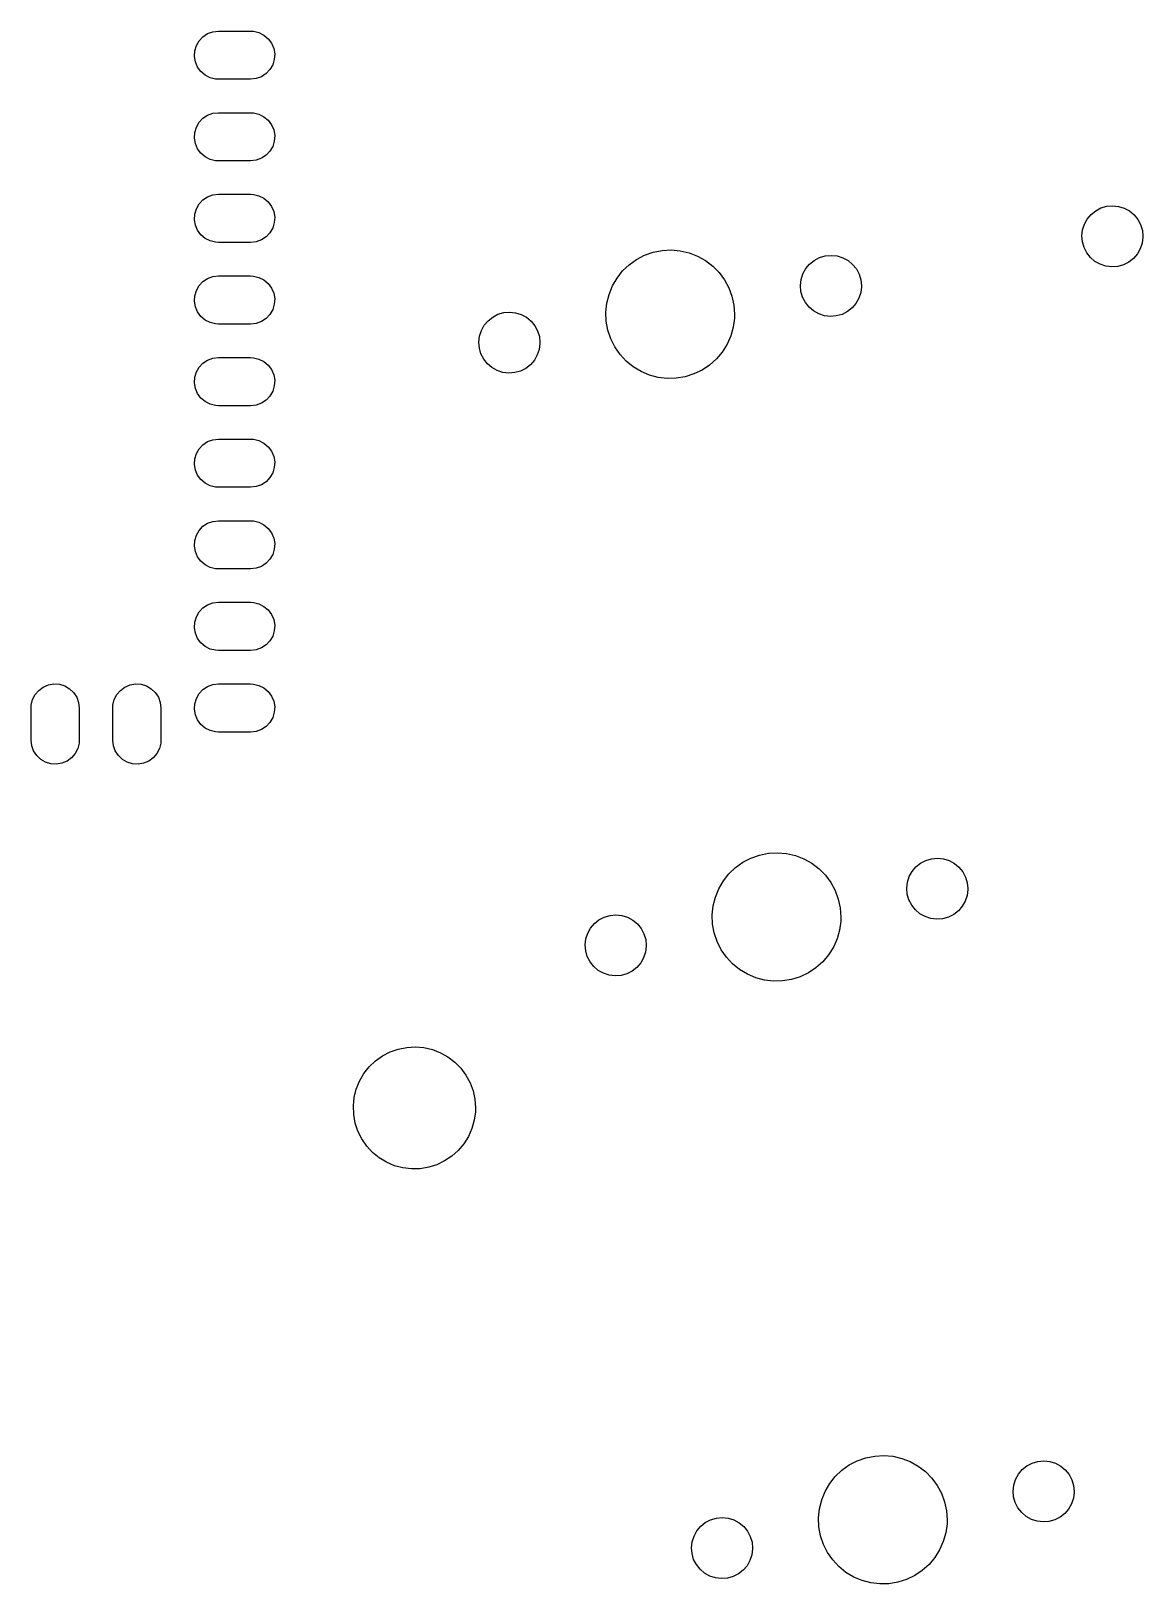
# Model space of a CAD drawing. Extents: x -68 to 324, y -171 to -29.
# Drawn here: x 168.92 to 203.51, y -102.19 to -53.86 of the extents above; entities that cross this region are included whole.
import ezdxf

# ---------------------------------------------------------------- set-up
doc = ezdxf.new("R2010")
doc.units = 0
doc.layers.add('BLACK', color=7, linetype='CONTINUOUS')

msp = doc.modelspace()

# ---------------------------------------------------------------- linework, layer by layer
at = {"layer": 'BLACK', "linetype": 'CONTINUOUS'}
for p, q in [((174.151, -54.1607), (174.271, -54.0346)), ((174.271, -54.0346), (174.416, -53.9394)), ((174.416, -53.9394), (174.579, -53.8801)), ((174.579, -53.8801), (174.752, -53.86)), ((174.752, -53.86), (175.752, -53.86)), ((175.752, -53.86), (175.845, -53.8658)), ((175.845, -53.8658), (176.013, -53.907)), ((176.013, -53.907), (176.168, -53.986)), ((176.168, -53.986), (176.301, -54.0985)), ((176.301, -54.0985), (176.403, -54.2384)), ((174.003, -54.6506), (174.014, -54.4772)), ((174.014, -54.4772), (174.064, -54.3109)), ((174.064, -54.3109), (174.151, -54.1607)), ((176.403, -54.2384), (176.471, -54.3982)), ((176.471, -54.3982), (176.501, -54.5694)), ((176.501, -54.5694), (176.49, -54.7428)), ((174.033, -54.8218), (174.003, -54.6506)), ((174.101, -54.9816), (174.033, -54.8218)), ((174.203, -55.1215), (174.101, -54.9816)), ((176.353, -55.0593), (176.233, -55.1854)), ((176.44, -54.9091), (176.353, -55.0593)), ((176.49, -54.7428), (176.44, -54.9091)), ((174.336, -55.234), (174.203, -55.1215)), ((174.491, -55.313), (174.336, -55.234)), ((174.659, -55.3542), (174.491, -55.313)), ((174.752, -55.36), (174.659, -55.3542)), ((175.752, -55.36), (174.752, -55.36)), ((175.925, -55.3399), (175.752, -55.36)), ((176.088, -55.2806), (175.925, -55.3399)), ((176.233, -55.1854), (176.088, -55.2806)), ((174.271, -56.5746), (174.416, -56.4794)), ((174.416, -56.4794), (174.579, -56.4201)), ((174.579, -56.4201), (174.752, -56.4)), ((174.752, -56.4), (175.752, -56.4)), ((175.752, -56.4), (175.845, -56.4058)), ((175.845, -56.4058), (176.013, -56.447)), ((176.013, -56.447), (176.168, -56.526)), ((176.168, -56.526), (176.301, -56.6385)), ((174.003, -57.1906), (174.014, -57.0172)), ((174.014, -57.0172), (174.064, -56.8509)), ((174.064, -56.8509), (174.151, -56.7007)), ((174.151, -56.7007), (174.271, -56.5746)), ((176.301, -56.6385), (176.403, -56.7784)), ((176.403, -56.7784), (176.471, -56.9382)), ((176.471, -56.9382), (176.501, -57.1094)), ((174.033, -57.3618), (174.003, -57.1906)), ((174.101, -57.5216), (174.033, -57.3618)), ((176.44, -57.4491), (176.353, -57.5993)), ((176.49, -57.2828), (176.44, -57.4491)), ((176.501, -57.1094), (176.49, -57.2828)), ((174.203, -57.6615), (174.101, -57.5216)), ((174.336, -57.774), (174.203, -57.6615)), ((174.491, -57.853), (174.336, -57.774)), ((174.659, -57.8942), (174.491, -57.853)), ((174.752, -57.9), (174.659, -57.8942)), ((175.752, -57.9), (174.752, -57.9)), ((175.925, -57.8799), (175.752, -57.9)), ((176.088, -57.8206), (175.925, -57.8799)), ((176.233, -57.7254), (176.088, -57.8206)), ((176.353, -57.5993), (176.233, -57.7254)), ((174.416, -59.0194), (174.579, -58.9601)), ((174.579, -58.9601), (174.752, -58.94)), ((174.752, -58.94), (175.752, -58.94)), ((175.752, -58.94), (175.845, -58.9458)), ((175.845, -58.9458), (176.013, -58.987)), ((174.014, -59.5572), (174.064, -59.3909)), ((174.064, -59.3909), (174.151, -59.2407)), ((174.151, -59.2407), (174.271, -59.1146)), ((174.271, -59.1146), (174.416, -59.0194)), ((176.013, -58.987), (176.168, -59.066)), ((176.168, -59.066), (176.301, -59.1785)), ((176.301, -59.1785), (176.403, -59.3184)), ((176.403, -59.3184), (176.471, -59.4782)), ((202.044, -59.4527), (202.208, -59.3668)), ((202.208, -59.3668), (202.386, -59.3145)), ((202.386, -59.3145), (202.571, -59.2977)), ((202.571, -59.2977), (202.755, -59.3171)), ((202.755, -59.3171), (202.932, -59.3719)), ((202.932, -59.3719), (203.096, -59.4601)), ((174.003, -59.7306), (174.014, -59.5572)), ((174.033, -59.9018), (174.003, -59.7306)), ((174.101, -60.0616), (174.033, -59.9018)), ((176.49, -59.8228), (176.44, -59.9891)), ((176.471, -59.4782), (176.501, -59.6494)), ((176.501, -59.6494), (176.49, -59.8228)), ((201.635, -60.0502), (201.691, -59.8734)), ((201.691, -59.8734), (201.78, -59.7109)), ((201.78, -59.7109), (201.9, -59.5689)), ((201.9, -59.5689), (202.044, -59.4527)), ((203.096, -59.4601), (203.238, -59.5783)), ((203.238, -59.5783), (203.356, -59.7219)), ((203.356, -59.7219), (203.443, -59.8856)), ((203.443, -59.8856), (203.496, -60.0631)), ((174.203, -60.2015), (174.101, -60.0616)), ((174.336, -60.314), (174.203, -60.2015)), ((174.491, -60.393), (174.336, -60.314)), ((174.659, -60.4342), (174.491, -60.393)), ((176.088, -60.3606), (175.925, -60.4199)), ((176.233, -60.2654), (176.088, -60.3606)), ((176.353, -60.1393), (176.233, -60.2654)), ((176.44, -59.9891), (176.353, -60.1393)), ((201.614, -60.2344), (201.635, -60.0502)), ((201.63, -60.4192), (201.614, -60.2344)), ((203.514, -60.2742), (203.491, -60.4581)), ((203.496, -60.0631), (203.514, -60.2477)), ((203.514, -60.2477), (203.514, -60.2742)), ((174.752, -60.44), (174.659, -60.4342)), ((175.752, -60.44), (174.752, -60.44)), ((175.925, -60.4199), (175.752, -60.44)), ((187.762, -60.9683), (188.012, -60.838)), ((188.012, -60.838), (188.279, -60.7444)), ((188.279, -60.7444), (188.556, -60.6893)), ((188.556, -60.6893), (188.838, -60.6738)), ((188.838, -60.6738), (189.119, -60.6982)), ((189.119, -60.6982), (189.395, -60.7619)), ((189.395, -60.7619), (189.658, -60.8639)), ((189.658, -60.8639), (189.905, -61.0019)), ((193.453, -60.9106), (193.631, -60.8582)), ((193.631, -60.8582), (193.816, -60.8414)), ((193.816, -60.8414), (194, -60.8608)), ((194, -60.8608), (194.177, -60.9156)), ((201.681, -60.5974), (201.63, -60.4192)), ((201.766, -60.7623), (201.681, -60.5974)), ((201.881, -60.9076), (201.766, -60.7623)), ((203.341, -60.7953), (203.219, -60.9356)), ((203.432, -60.6341), (203.341, -60.7953)), ((203.491, -60.4581), (203.432, -60.6341)), ((187.152, -61.5494), (187.327, -61.3275)), ((187.327, -61.3275), (187.532, -61.1325)), ((187.532, -61.1325), (187.762, -60.9683)), ((189.905, -61.0019), (190.129, -61.1733)), ((190.129, -61.1733), (190.327, -61.3746)), ((190.327, -61.3746), (190.495, -61.6019)), ((192.936, -61.4172), (193.025, -61.2547)), ((193.025, -61.2547), (193.145, -61.1126)), ((193.145, -61.1126), (193.289, -60.9965)), ((193.289, -60.9965), (193.453, -60.9106)), ((194.177, -60.9156), (194.341, -61.0038)), ((194.341, -61.0038), (194.483, -61.122)), ((194.483, -61.122), (194.601, -61.2657)), ((194.601, -61.2657), (194.688, -61.4294)), ((202.022, -61.0278), (201.881, -60.9076)), ((202.184, -61.1182), (202.022, -61.0278)), ((202.36, -61.1755), (202.184, -61.1182)), ((202.544, -61.1975), (202.36, -61.1755)), ((202.729, -61.1832), (202.544, -61.1975)), ((202.908, -61.1334), (202.729, -61.1832)), ((203.073, -61.0498), (202.908, -61.1334)), ((203.219, -60.9356), (203.073, -61.0498)), ((174.064, -61.9309), (174.151, -61.7807)), ((174.151, -61.7807), (174.271, -61.6546)), ((174.271, -61.6546), (174.416, -61.5594)), ((174.416, -61.5594), (174.579, -61.5001)), ((174.579, -61.5001), (174.752, -61.48)), ((174.752, -61.48), (175.752, -61.48)), ((175.752, -61.48), (175.845, -61.4858)), ((175.845, -61.4858), (176.013, -61.527)), ((176.013, -61.527), (176.168, -61.606)), ((176.168, -61.606), (176.301, -61.7185)), ((176.301, -61.7185), (176.403, -61.8584)), ((176.403, -61.8584), (176.471, -62.0182)), ((186.904, -62.0555), (187.01, -61.7937)), ((187.01, -61.7937), (187.152, -61.5494)), ((190.495, -61.6019), (190.629, -61.8505)), ((190.629, -61.8505), (190.727, -62.1155)), ((192.859, -61.7781), (192.88, -61.5939)), ((192.875, -61.9629), (192.859, -61.7781)), ((192.88, -61.5939), (192.936, -61.4172)), ((194.688, -61.4294), (194.741, -61.6069)), ((194.759, -61.8179), (194.736, -62.0019)), ((194.741, -61.6069), (194.759, -61.7914)), ((194.759, -61.7914), (194.759, -61.8179)), ((174.003, -62.2706), (174.014, -62.0972)), ((174.033, -62.4418), (174.003, -62.2706)), ((174.014, -62.0972), (174.064, -61.9309)), ((176.471, -62.0182), (176.501, -62.1894)), ((176.501, -62.1894), (176.49, -62.3628)), ((186.807, -62.6107), (186.836, -62.3297)), ((186.836, -62.3297), (186.904, -62.0555)), ((190.727, -62.1155), (190.787, -62.3917)), ((192.926, -62.1411), (192.875, -61.9629)), ((193.011, -62.306), (192.926, -62.1411)), ((193.126, -62.4513), (193.011, -62.306)), ((194.586, -62.339), (194.464, -62.4794)), ((194.677, -62.1778), (194.586, -62.339)), ((194.736, -62.0019), (194.677, -62.1778)), ((174.101, -62.6016), (174.033, -62.4418)), ((174.203, -62.7415), (174.101, -62.6016)), ((174.336, -62.854), (174.203, -62.7415)), ((176.233, -62.8054), (176.088, -62.9006)), ((176.353, -62.6793), (176.233, -62.8054)), ((176.44, -62.5291), (176.353, -62.6793)), ((176.49, -62.3628), (176.44, -62.5291)), ((183.139, -62.8769), (183.284, -62.7607)), ((183.284, -62.7607), (183.448, -62.6748)), ((183.448, -62.6748), (183.626, -62.6225)), ((183.626, -62.6225), (183.81, -62.6057)), ((183.81, -62.6057), (183.995, -62.6251)), ((183.995, -62.6251), (184.172, -62.6799)), ((184.172, -62.6799), (184.335, -62.7681)), ((184.335, -62.7681), (184.478, -62.8863)), ((186.819, -62.893), (186.807, -62.6107)), ((190.803, -62.7991), (190.765, -63.0791)), ((190.787, -62.3917), (190.807, -62.6735)), ((190.807, -62.6735), (190.803, -62.7991)), ((193.267, -62.5715), (193.126, -62.4513)), ((193.429, -62.6619), (193.267, -62.5715)), ((193.605, -62.7192), (193.429, -62.6619)), ((193.789, -62.7412), (193.605, -62.7192)), ((193.974, -62.727), (193.789, -62.7412)), ((194.153, -62.6771), (193.974, -62.727)), ((194.318, -62.5935), (194.153, -62.6771)), ((194.464, -62.4794), (194.318, -62.5935)), ((174.491, -62.933), (174.336, -62.854)), ((174.659, -62.9742), (174.491, -62.933)), ((174.752, -62.98), (174.659, -62.9742)), ((175.752, -62.98), (174.752, -62.98)), ((175.925, -62.9599), (175.752, -62.98)), ((176.088, -62.9006), (175.925, -62.9599)), ((182.874, -63.3581), (182.931, -63.1814)), ((182.931, -63.1814), (183.02, -63.0189)), ((183.02, -63.0189), (183.139, -62.8769)), ((184.478, -62.8863), (184.595, -63.0299)), ((184.595, -63.0299), (184.682, -63.1936)), ((184.682, -63.1936), (184.736, -63.3711)), ((186.869, -63.1709), (186.819, -62.893)), ((186.959, -63.4389), (186.869, -63.1709)), ((190.765, -63.0791), (190.688, -63.351)), ((182.854, -63.5424), (182.874, -63.3581)), ((182.869, -63.7272), (182.854, -63.5424)), ((182.92, -63.9054), (182.869, -63.7272)), ((184.73, -63.7661), (184.672, -63.9421)), ((184.753, -63.5822), (184.73, -63.7661)), ((184.736, -63.3711), (184.754, -63.5557)), ((184.754, -63.5557), (184.753, -63.5822)), ((187.085, -63.6916), (186.959, -63.4389)), ((187.246, -63.924), (187.085, -63.6916)), ((190.574, -63.6094), (190.425, -63.8491)), ((190.688, -63.351), (190.574, -63.6094)), ((174.151, -64.3207), (174.271, -64.1946)), ((174.271, -64.1946), (174.416, -64.0994)), ((174.416, -64.0994), (174.579, -64.0401)), ((174.579, -64.0401), (174.752, -64.02)), ((174.752, -64.02), (175.752, -64.02)), ((175.752, -64.02), (175.845, -64.0258)), ((175.845, -64.0258), (176.013, -64.067)), ((176.013, -64.067), (176.168, -64.146)), ((176.168, -64.146), (176.301, -64.2585)), ((176.301, -64.2585), (176.403, -64.3984)), ((183.005, -64.0703), (182.92, -63.9054)), ((183.12, -64.2156), (183.005, -64.0703)), ((183.262, -64.3358), (183.12, -64.2156)), ((184.459, -64.2436), (184.313, -64.3578)), ((184.58, -64.1033), (184.459, -64.2436)), ((184.672, -63.9421), (184.58, -64.1033)), ((187.437, -64.1315), (187.246, -63.924)), ((187.656, -64.3098), (187.437, -64.1315)), ((190.032, -64.2538), (189.797, -64.4108)), ((190.243, -64.0654), (190.032, -64.2538)), ((190.425, -63.8491), (190.243, -64.0654)), ((174.003, -64.8106), (174.014, -64.6372)), ((174.014, -64.6372), (174.064, -64.4709)), ((174.064, -64.4709), (174.151, -64.3207)), ((176.403, -64.3984), (176.471, -64.5582)), ((176.471, -64.5582), (176.501, -64.7294)), ((176.501, -64.7294), (176.49, -64.9028)), ((183.423, -64.4262), (183.262, -64.3358)), ((183.6, -64.4835), (183.423, -64.4262)), ((183.784, -64.5055), (183.6, -64.4835)), ((183.969, -64.4912), (183.784, -64.5055)), ((184.147, -64.4414), (183.969, -64.4912)), ((184.313, -64.3578), (184.147, -64.4414)), ((187.899, -64.4555), (187.656, -64.3098)), ((188.159, -64.5657), (187.899, -64.4555)), ((188.432, -64.6381), (188.159, -64.5657)), ((188.712, -64.6713), (188.432, -64.6381)), ((188.995, -64.6647), (188.712, -64.6713)), ((189.273, -64.6183), (188.995, -64.6647)), ((189.543, -64.5331), (189.273, -64.6183)), ((189.797, -64.4108), (189.543, -64.5331)), ((174.033, -64.9818), (174.003, -64.8106)), ((174.101, -65.1416), (174.033, -64.9818)), ((174.203, -65.2815), (174.101, -65.1416)), ((176.353, -65.2193), (176.233, -65.3454)), ((176.44, -65.0691), (176.353, -65.2193)), ((176.49, -64.9028), (176.44, -65.0691)), ((174.336, -65.394), (174.203, -65.2815)), ((174.491, -65.473), (174.336, -65.394)), ((174.659, -65.5142), (174.491, -65.473)), ((174.752, -65.52), (174.659, -65.5142)), ((175.752, -65.52), (174.752, -65.52)), ((175.925, -65.4999), (175.752, -65.52)), ((176.088, -65.4406), (175.925, -65.4999)), ((176.233, -65.3454), (176.088, -65.4406)), ((174.271, -66.7346), (174.416, -66.6394)), ((174.416, -66.6394), (174.579, -66.5801)), ((174.579, -66.5801), (174.752, -66.56)), ((174.752, -66.56), (175.752, -66.56)), ((175.752, -66.56), (175.845, -66.5658)), ((175.845, -66.5658), (176.013, -66.607)), ((176.013, -66.607), (176.168, -66.686)), ((176.168, -66.686), (176.301, -66.7985)), ((174.003, -67.3506), (174.014, -67.1772)), ((174.014, -67.1772), (174.064, -67.0109)), ((174.064, -67.0109), (174.151, -66.8607)), ((174.151, -66.8607), (174.271, -66.7346)), ((176.301, -66.7985), (176.403, -66.9384)), ((176.403, -66.9384), (176.471, -67.0982)), ((176.471, -67.0982), (176.501, -67.2694)), ((174.033, -67.5218), (174.003, -67.3506)), ((174.101, -67.6816), (174.033, -67.5218)), ((176.44, -67.6091), (176.353, -67.7593)), ((176.49, -67.4428), (176.44, -67.6091)), ((176.501, -67.2694), (176.49, -67.4428)), ((174.203, -67.8215), (174.101, -67.6816)), ((174.336, -67.934), (174.203, -67.8215)), ((174.491, -68.013), (174.336, -67.934)), ((174.659, -68.0542), (174.491, -68.013)), ((174.752, -68.06), (174.659, -68.0542)), ((175.752, -68.06), (174.752, -68.06)), ((175.925, -68.0399), (175.752, -68.06)), ((176.088, -67.9806), (175.925, -68.0399)), ((176.233, -67.8854), (176.088, -67.9806)), ((176.353, -67.7593), (176.233, -67.8854)), ((174.579, -69.1201), (174.752, -69.1)), ((174.752, -69.1), (175.752, -69.1)), ((175.752, -69.1), (175.845, -69.1058)), ((175.845, -69.1058), (176.013, -69.147)), ((174.014, -69.7172), (174.064, -69.5509)), ((174.064, -69.5509), (174.151, -69.4007)), ((174.151, -69.4007), (174.271, -69.2746)), ((174.271, -69.2746), (174.416, -69.1794)), ((174.416, -69.1794), (174.579, -69.1201)), ((176.013, -69.147), (176.168, -69.226)), ((176.168, -69.226), (176.301, -69.3385)), ((176.301, -69.3385), (176.403, -69.4784)), ((176.403, -69.4784), (176.471, -69.6382)), ((174.003, -69.8906), (174.014, -69.7172)), ((174.033, -70.0618), (174.003, -69.8906)), ((174.101, -70.2216), (174.033, -70.0618)), ((176.49, -69.9828), (176.44, -70.1491)), ((176.471, -69.6382), (176.501, -69.8094)), ((176.501, -69.8094), (176.49, -69.9828)), ((174.203, -70.3615), (174.101, -70.2216)), ((174.336, -70.474), (174.203, -70.3615)), ((174.491, -70.553), (174.336, -70.474)), ((174.659, -70.5942), (174.491, -70.553)), ((176.088, -70.5206), (175.925, -70.5799)), ((176.233, -70.4254), (176.088, -70.5206)), ((176.353, -70.2993), (176.233, -70.4254)), ((176.44, -70.1491), (176.353, -70.2993)), ((174.752, -70.6), (174.659, -70.5942)), ((175.752, -70.6), (174.752, -70.6)), ((175.925, -70.5799), (175.752, -70.6)), ((174.064, -72.0909), (174.151, -71.9407)), ((174.151, -71.9407), (174.271, -71.8146)), ((174.271, -71.8146), (174.416, -71.7194)), ((174.416, -71.7194), (174.579, -71.6601)), ((174.579, -71.6601), (174.752, -71.64)), ((174.752, -71.64), (175.752, -71.64)), ((175.752, -71.64), (175.845, -71.6458)), ((175.845, -71.6458), (176.013, -71.687)), ((176.013, -71.687), (176.168, -71.766)), ((176.168, -71.766), (176.301, -71.8785)), ((176.301, -71.8785), (176.403, -72.0184)), ((174.003, -72.4306), (174.014, -72.2572)), ((174.033, -72.6018), (174.003, -72.4306)), ((174.014, -72.2572), (174.064, -72.0909)), ((176.403, -72.0184), (176.471, -72.1782)), ((176.471, -72.1782), (176.501, -72.3494)), ((176.501, -72.3494), (176.49, -72.5228)), ((174.101, -72.7616), (174.033, -72.6018)), ((174.203, -72.9015), (174.101, -72.7616)), ((174.336, -73.014), (174.203, -72.9015)), ((176.233, -72.9654), (176.088, -73.0606)), ((176.353, -72.8393), (176.233, -72.9654)), ((176.44, -72.6891), (176.353, -72.8393)), ((176.49, -72.5228), (176.44, -72.6891)), ((174.491, -73.093), (174.336, -73.014)), ((174.659, -73.1342), (174.491, -73.093)), ((174.752, -73.14), (174.659, -73.1342)), ((175.752, -73.14), (174.752, -73.14)), ((175.925, -73.1199), (175.752, -73.14)), ((176.088, -73.0606), (175.925, -73.1199)), ((169.048, -74.5139), (169.161, -74.3815)), ((169.161, -74.3815), (169.3, -74.2785)), ((169.3, -74.2785), (169.46, -74.2105)), ((169.46, -74.2105), (169.631, -74.1811)), ((169.631, -74.1811), (169.805, -74.1919)), ((169.805, -74.1919), (169.971, -74.2422)), ((169.971, -74.2422), (170.121, -74.3295)), ((170.121, -74.3295), (170.247, -74.4489)), ((171.588, -74.5139), (171.701, -74.3815)), ((171.701, -74.3815), (171.84, -74.2785)), ((171.84, -74.2785), (172, -74.2105)), ((172, -74.2105), (172.171, -74.1811)), ((172.171, -74.1811), (172.345, -74.1919)), ((172.345, -74.1919), (172.511, -74.2422)), ((172.511, -74.2422), (172.661, -74.3295)), ((172.661, -74.3295), (172.787, -74.4489)), ((174.151, -74.4807), (174.271, -74.3546)), ((174.271, -74.3546), (174.416, -74.2594)), ((174.416, -74.2594), (174.579, -74.2001)), ((174.579, -74.2001), (174.752, -74.18)), ((174.752, -74.18), (175.752, -74.18)), ((175.752, -74.18), (175.845, -74.1858)), ((175.845, -74.1858), (176.013, -74.227)), ((176.013, -74.227), (176.168, -74.306)), ((176.168, -74.306), (176.301, -74.4185)), ((176.301, -74.4185), (176.403, -74.5584)), ((168.922, -74.93), (168.928, -74.8373)), ((168.928, -74.8373), (168.969, -74.6686)), ((168.969, -74.6686), (169.048, -74.5139)), ((170.247, -74.4489), (170.343, -74.5942)), ((170.343, -74.5942), (170.402, -74.7575)), ((170.402, -74.7575), (170.422, -74.93)), ((171.462, -74.93), (171.468, -74.8373)), ((171.468, -74.8373), (171.509, -74.6686)), ((171.509, -74.6686), (171.588, -74.5139)), ((172.787, -74.4489), (172.883, -74.5942)), ((172.883, -74.5942), (172.942, -74.7575)), ((172.942, -74.7575), (172.962, -74.93)), ((174.003, -74.9706), (174.014, -74.7972)), ((174.014, -74.7972), (174.064, -74.6309)), ((174.064, -74.6309), (174.151, -74.4807)), ((176.403, -74.5584), (176.471, -74.7182)), ((176.471, -74.7182), (176.501, -74.8894)), ((176.501, -74.8894), (176.49, -75.0628)), ((168.922, -75.93), (168.922, -74.93)), ((170.422, -74.93), (170.422, -75.93)), ((171.462, -75.93), (171.462, -74.93)), ((172.962, -74.93), (172.962, -75.93)), ((174.033, -75.1418), (174.003, -74.9706)), ((174.101, -75.3016), (174.033, -75.1418)), ((174.203, -75.4415), (174.101, -75.3016)), ((176.353, -75.3793), (176.233, -75.5054)), ((176.44, -75.2291), (176.353, -75.3793)), ((176.49, -75.0628), (176.44, -75.2291)), ((174.336, -75.554), (174.203, -75.4415)), ((174.491, -75.633), (174.336, -75.554)), ((174.659, -75.6742), (174.491, -75.633)), ((174.752, -75.68), (174.659, -75.6742)), ((175.752, -75.68), (174.752, -75.68)), ((175.925, -75.6599), (175.752, -75.68)), ((176.088, -75.6006), (175.925, -75.6599)), ((176.233, -75.5054), (176.088, -75.6006)), ((168.942, -76.1025), (168.922, -75.93)), ((169.001, -76.2658), (168.942, -76.1025)), ((169.097, -76.4111), (169.001, -76.2658)), ((170.296, -76.3461), (170.183, -76.4785)), ((170.375, -76.1914), (170.296, -76.3461)), ((170.416, -76.0227), (170.375, -76.1914)), ((170.422, -75.93), (170.416, -76.0227)), ((171.482, -76.1025), (171.462, -75.93)), ((171.541, -76.2658), (171.482, -76.1025)), ((171.637, -76.4111), (171.541, -76.2658)), ((172.836, -76.3461), (172.723, -76.4785)), ((172.915, -76.1914), (172.836, -76.3461)), ((172.956, -76.0227), (172.915, -76.1914)), ((172.962, -75.93), (172.956, -76.0227)), ((169.223, -76.5305), (169.097, -76.4111)), ((169.373, -76.6178), (169.223, -76.5305)), ((169.539, -76.6681), (169.373, -76.6178)), ((169.713, -76.6789), (169.539, -76.6681)), ((169.884, -76.6495), (169.713, -76.6789)), ((170.044, -76.5815), (169.884, -76.6495)), ((170.183, -76.4785), (170.044, -76.5815)), ((171.763, -76.5305), (171.637, -76.4111)), ((171.913, -76.6178), (171.763, -76.5305)), ((172.079, -76.6681), (171.913, -76.6178)), ((172.253, -76.6789), (172.079, -76.6681)), ((172.424, -76.6495), (172.253, -76.6789)), ((172.584, -76.5815), (172.424, -76.6495)), ((172.723, -76.4785), (172.584, -76.5815)), ((190.84, -79.8931), (191.07, -79.7288)), ((191.07, -79.7288), (191.32, -79.5986)), ((191.32, -79.5986), (191.587, -79.505)), ((191.587, -79.505), (191.864, -79.4499)), ((191.864, -79.4499), (192.146, -79.4344)), ((192.146, -79.4344), (192.427, -79.4587)), ((192.427, -79.4587), (192.703, -79.5225)), ((192.703, -79.5225), (192.966, -79.6245)), ((192.966, -79.6245), (193.213, -79.7625)), ((196.597, -79.7571), (196.761, -79.6712)), ((196.761, -79.6712), (196.939, -79.6188)), ((196.939, -79.6188), (197.124, -79.602)), ((197.124, -79.602), (197.308, -79.6214)), ((197.308, -79.6214), (197.485, -79.6762)), ((197.485, -79.6762), (197.649, -79.7644)), ((190.46, -80.31), (190.635, -80.0881)), ((190.635, -80.0881), (190.84, -79.8931)), ((193.213, -79.7625), (193.437, -79.9339)), ((193.437, -79.9339), (193.635, -80.1352)), ((193.635, -80.1352), (193.803, -80.3625)), ((196.188, -80.3545), (196.244, -80.1777)), ((196.244, -80.1777), (196.333, -80.0153)), ((196.333, -80.0153), (196.453, -79.8732)), ((196.453, -79.8732), (196.597, -79.7571)), ((197.649, -79.7644), (197.791, -79.8826)), ((197.791, -79.8826), (197.909, -80.0263)), ((197.909, -80.0263), (197.996, -80.19)), ((197.996, -80.19), (198.049, -80.3675)), ((190.212, -80.8161), (190.318, -80.5542)), ((190.318, -80.5542), (190.46, -80.31)), ((193.803, -80.3625), (193.937, -80.6111)), ((193.937, -80.6111), (194.035, -80.8761)), ((196.167, -80.5387), (196.188, -80.3545)), ((196.183, -80.7235), (196.167, -80.5387)), ((198.067, -80.5785), (198.044, -80.7625)), ((198.049, -80.3675), (198.067, -80.552)), ((198.067, -80.552), (198.067, -80.5785)), ((190.115, -81.3713), (190.144, -81.0903)), ((190.144, -81.0903), (190.212, -80.8161)), ((194.035, -80.8761), (194.095, -81.1523)), ((194.095, -81.1523), (194.115, -81.4341)), ((196.234, -80.9017), (196.183, -80.7235)), ((196.319, -81.0666), (196.234, -80.9017)), ((196.434, -81.2119), (196.319, -81.0666)), ((197.894, -81.0996), (197.772, -81.2399)), ((197.985, -80.9384), (197.894, -81.0996)), ((198.044, -80.7625), (197.985, -80.9384)), ((186.328, -81.7795), (186.447, -81.6375)), ((186.447, -81.6375), (186.591, -81.5213)), ((186.591, -81.5213), (186.756, -81.4354)), ((186.756, -81.4354), (186.934, -81.3831)), ((186.934, -81.3831), (187.118, -81.3663)), ((187.118, -81.3663), (187.303, -81.3857)), ((187.303, -81.3857), (187.48, -81.4405)), ((187.48, -81.4405), (187.643, -81.5287)), ((187.643, -81.5287), (187.786, -81.6469)), ((187.786, -81.6469), (187.903, -81.7905)), ((190.127, -81.6536), (190.115, -81.3713)), ((190.177, -81.9315), (190.127, -81.6536)), ((194.111, -81.5597), (194.073, -81.8397)), ((194.115, -81.4341), (194.111, -81.5597)), ((196.575, -81.3321), (196.434, -81.2119)), ((196.737, -81.4225), (196.575, -81.3321)), ((196.913, -81.4798), (196.737, -81.4225)), ((197.097, -81.5018), (196.913, -81.4798)), ((197.282, -81.4876), (197.097, -81.5018)), ((197.461, -81.4377), (197.282, -81.4876)), ((197.626, -81.3541), (197.461, -81.4377)), ((197.772, -81.2399), (197.626, -81.3541)), ((186.162, -82.303), (186.182, -82.1187)), ((186.182, -82.1187), (186.239, -81.942)), ((186.239, -81.942), (186.328, -81.7795)), ((187.903, -81.7905), (187.99, -81.9542)), ((187.99, -81.9542), (188.044, -82.1317)), ((188.044, -82.1317), (188.062, -82.3163)), ((190.267, -82.1995), (190.177, -81.9315)), ((193.996, -82.1116), (193.882, -82.37)), ((194.073, -81.8397), (193.996, -82.1116)), ((186.177, -82.4877), (186.162, -82.303)), ((186.228, -82.666), (186.177, -82.4877)), ((188.038, -82.5267), (187.98, -82.7027)), ((188.061, -82.3428), (188.038, -82.5267)), ((188.062, -82.3163), (188.061, -82.3428)), ((190.393, -82.4522), (190.267, -82.1995)), ((190.554, -82.6846), (190.393, -82.4522)), ((193.733, -82.6097), (193.551, -82.8259)), ((193.882, -82.37), (193.733, -82.6097)), ((186.313, -82.8309), (186.228, -82.666)), ((186.428, -82.9762), (186.313, -82.8309)), ((186.57, -83.0963), (186.428, -82.9762)), ((186.731, -83.1868), (186.57, -83.0963)), ((187.621, -83.1184), (187.455, -83.202)), ((187.767, -83.0042), (187.621, -83.1184)), ((187.888, -82.8639), (187.767, -83.0042)), ((187.98, -82.7027), (187.888, -82.8639)), ((190.745, -82.8921), (190.554, -82.6846)), ((190.964, -83.0704), (190.745, -82.8921)), ((191.207, -83.2161), (190.964, -83.0704)), ((193.34, -83.0144), (193.105, -83.1714)), ((193.551, -82.8259), (193.34, -83.0144)), ((186.908, -83.2441), (186.731, -83.1868)), ((187.092, -83.266), (186.908, -83.2441)), ((187.277, -83.2518), (187.092, -83.266)), ((187.455, -83.202), (187.277, -83.2518)), ((191.467, -83.3263), (191.207, -83.2161)), ((191.74, -83.3987), (191.467, -83.3263)), ((192.02, -83.4319), (191.74, -83.3987)), ((192.303, -83.4252), (192.02, -83.4319)), ((192.581, -83.3789), (192.303, -83.4252)), ((192.851, -83.2937), (192.581, -83.3789)), ((193.105, -83.1714), (192.851, -83.2937)), ((180.093, -85.6323), (180.347, -85.5433)), ((180.347, -85.5433), (180.61, -85.491)), ((180.61, -85.491), (180.878, -85.4762)), ((180.878, -85.4762), (181.145, -85.4994)), ((181.145, -85.4994), (181.407, -85.56)), ((179.443, -86.0973), (179.637, -85.912)), ((179.637, -85.912), (179.855, -85.756)), ((179.855, -85.756), (180.093, -85.6323)), ((181.407, -85.56), (181.657, -85.6568)), ((181.657, -85.6568), (181.891, -85.788)), ((181.891, -85.788), (182.104, -85.9508)), ((182.104, -85.9508), (182.293, -86.142)), ((179.142, -86.5401), (179.277, -86.308)), ((179.277, -86.308), (179.443, -86.0973)), ((182.293, -86.142), (182.452, -86.3579)), ((182.452, -86.3579), (182.58, -86.5941)), ((178.976, -87.0493), (179.041, -86.7889)), ((179.041, -86.7889), (179.142, -86.5401)), ((182.58, -86.5941), (182.673, -86.8459)), ((182.673, -86.8459), (182.729, -87.1083)), ((178.949, -87.3163), (178.976, -87.0493)), ((178.959, -87.5845), (178.949, -87.3163)), ((182.729, -87.1083), (182.748, -87.376)), ((182.748, -87.376), (182.744, -87.4953)), ((179.008, -87.8485), (178.959, -87.5845)), ((179.093, -88.1031), (179.008, -87.8485)), ((182.709, -87.7613), (182.636, -88.0196)), ((182.744, -87.4953), (182.709, -87.7613)), ((179.213, -88.3432), (179.093, -88.1031)), ((179.365, -88.564), (179.213, -88.3432)), ((182.527, -88.2651), (182.385, -88.4928)), ((182.636, -88.0196), (182.527, -88.2651)), ((179.547, -88.761), (179.365, -88.564)), ((179.755, -88.9305), (179.547, -88.761)), ((179.985, -89.0689), (179.755, -88.9305)), ((182.013, -88.8773), (181.789, -89.0264)), ((182.212, -88.6982), (182.013, -88.8773)), ((182.385, -88.4928), (182.212, -88.6982)), ((180.233, -89.1736), (179.985, -89.0689)), ((180.492, -89.2423), (180.233, -89.1736)), ((180.758, -89.2739), (180.492, -89.2423)), ((181.027, -89.2676), (180.758, -89.2739)), ((181.292, -89.2235), (181.027, -89.2676)), ((181.547, -89.1426), (181.292, -89.2235)), ((181.789, -89.0264), (181.547, -89.1426)), ((194.148, -98.6537), (194.378, -98.4894)), ((194.378, -98.4894), (194.628, -98.3592)), ((194.628, -98.3592), (194.895, -98.2656)), ((194.895, -98.2656), (195.172, -98.2105)), ((195.172, -98.2105), (195.454, -98.195)), ((195.454, -98.195), (195.735, -98.2193)), ((195.735, -98.2193), (196.011, -98.2831)), ((196.011, -98.2831), (196.274, -98.3851)), ((196.274, -98.3851), (196.521, -98.5231)), ((196.521, -98.5231), (196.745, -98.6945)), ((199.761, -98.6338), (199.905, -98.5176)), ((199.905, -98.5176), (200.069, -98.4317)), ((200.069, -98.4317), (200.247, -98.3794)), ((200.247, -98.3794), (200.432, -98.3626)), ((200.432, -98.3626), (200.616, -98.382)), ((200.616, -98.382), (200.793, -98.4368)), ((200.793, -98.4368), (200.957, -98.525)), ((200.957, -98.525), (201.099, -98.6432)), ((193.626, -99.3148), (193.768, -99.0705)), ((193.768, -99.0705), (193.943, -98.8487)), ((193.943, -98.8487), (194.148, -98.6537)), ((196.745, -98.6945), (196.943, -98.8958)), ((196.943, -98.8958), (197.111, -99.1231)), ((199.496, -99.1151), (199.552, -98.9383)), ((199.552, -98.9383), (199.641, -98.7759)), ((199.641, -98.7759), (199.761, -98.6338)), ((201.099, -98.6432), (201.217, -98.7869)), ((201.217, -98.7869), (201.304, -98.9506)), ((201.304, -98.9506), (201.357, -99.1281)), ((193.52, -99.5767), (193.626, -99.3148)), ((197.111, -99.1231), (197.245, -99.3717)), ((197.245, -99.3717), (197.343, -99.6367)), ((199.475, -99.2993), (199.496, -99.1151)), ((199.491, -99.4841), (199.475, -99.2993)), ((199.542, -99.6623), (199.491, -99.4841)), ((201.352, -99.523), (201.293, -99.699)), ((201.375, -99.3391), (201.352, -99.523)), ((201.357, -99.1281), (201.375, -99.3126)), ((201.375, -99.3126), (201.375, -99.3391)), ((193.423, -100.132), (193.452, -99.8508)), ((193.452, -99.8508), (193.52, -99.5767)), ((197.343, -99.6367), (197.403, -99.9129)), ((197.403, -99.9129), (197.423, -100.195)), ((199.627, -99.8272), (199.542, -99.6623)), ((199.742, -99.9725), (199.627, -99.8272)), ((199.883, -100.093), (199.742, -99.9725)), ((201.08, -100.001), (200.934, -100.115)), ((201.202, -99.8602), (201.08, -100.001)), ((201.293, -99.699), (201.202, -99.8602)), ((189.636, -100.54), (189.755, -100.398)), ((189.755, -100.398), (189.899, -100.282)), ((189.899, -100.282), (190.064, -100.196)), ((190.064, -100.196), (190.242, -100.144)), ((190.242, -100.144), (190.426, -100.127)), ((190.426, -100.127), (190.611, -100.146)), ((190.611, -100.146), (190.788, -100.201)), ((190.788, -100.201), (190.951, -100.289)), ((190.951, -100.289), (191.094, -100.407)), ((191.094, -100.407), (191.211, -100.551)), ((193.435, -100.414), (193.423, -100.132)), ((193.485, -100.692), (193.435, -100.414)), ((197.419, -100.32), (197.381, -100.6)), ((197.423, -100.195), (197.419, -100.32)), ((200.045, -100.183), (199.883, -100.093)), ((200.221, -100.24), (200.045, -100.183)), ((200.405, -100.262), (200.221, -100.24)), ((200.59, -100.248), (200.405, -100.262)), ((200.769, -100.198), (200.59, -100.248)), ((200.934, -100.115), (200.769, -100.198)), ((189.47, -101.064), (189.49, -100.879)), ((189.49, -100.879), (189.547, -100.703)), ((189.547, -100.703), (189.636, -100.54)), ((191.211, -100.551), (191.298, -100.715)), ((191.298, -100.715), (191.352, -100.892)), ((191.352, -100.892), (191.37, -101.077)), ((193.575, -100.96), (193.485, -100.692)), ((193.701, -101.213), (193.575, -100.96)), ((197.304, -100.872), (197.19, -101.131)), ((197.381, -100.6), (197.304, -100.872)), ((189.485, -101.248), (189.47, -101.064)), ((189.536, -101.427), (189.485, -101.248)), ((189.621, -101.591), (189.536, -101.427)), ((191.288, -101.463), (191.196, -101.624)), ((191.346, -101.287), (191.288, -101.463)), ((191.369, -101.103), (191.346, -101.287)), ((191.37, -101.077), (191.369, -101.103)), ((193.862, -101.445), (193.701, -101.213)), ((194.053, -101.653), (193.862, -101.445)), ((197.041, -101.37), (196.859, -101.587)), ((197.19, -101.131), (197.041, -101.37)), ((189.736, -101.737), (189.621, -101.591)), ((189.878, -101.857), (189.736, -101.737)), ((190.039, -101.947), (189.878, -101.857)), ((190.216, -102.005), (190.039, -101.947)), ((190.763, -101.963), (190.585, -102.012)), ((190.929, -101.879), (190.763, -101.963)), ((191.075, -101.765), (190.929, -101.879)), ((191.196, -101.624), (191.075, -101.765)), ((194.272, -101.831), (194.053, -101.653)), ((194.515, -101.977), (194.272, -101.831)), ((194.775, -102.087), (194.515, -101.977)), ((196.413, -101.932), (196.159, -102.054)), ((196.648, -101.775), (196.413, -101.932)), ((196.859, -101.587), (196.648, -101.775)), ((190.4, -102.027), (190.216, -102.005)), ((190.585, -102.012), (190.4, -102.027)), ((195.048, -102.159), (194.775, -102.087)), ((195.328, -102.192), (195.048, -102.159)), ((195.611, -102.186), (195.328, -102.192)), ((195.889, -102.139), (195.611, -102.186)), ((196.159, -102.054), (195.889, -102.139))]:
    msp.add_line(p, q, dxfattribs=at)

doc.saveas('drawing.dxf')
